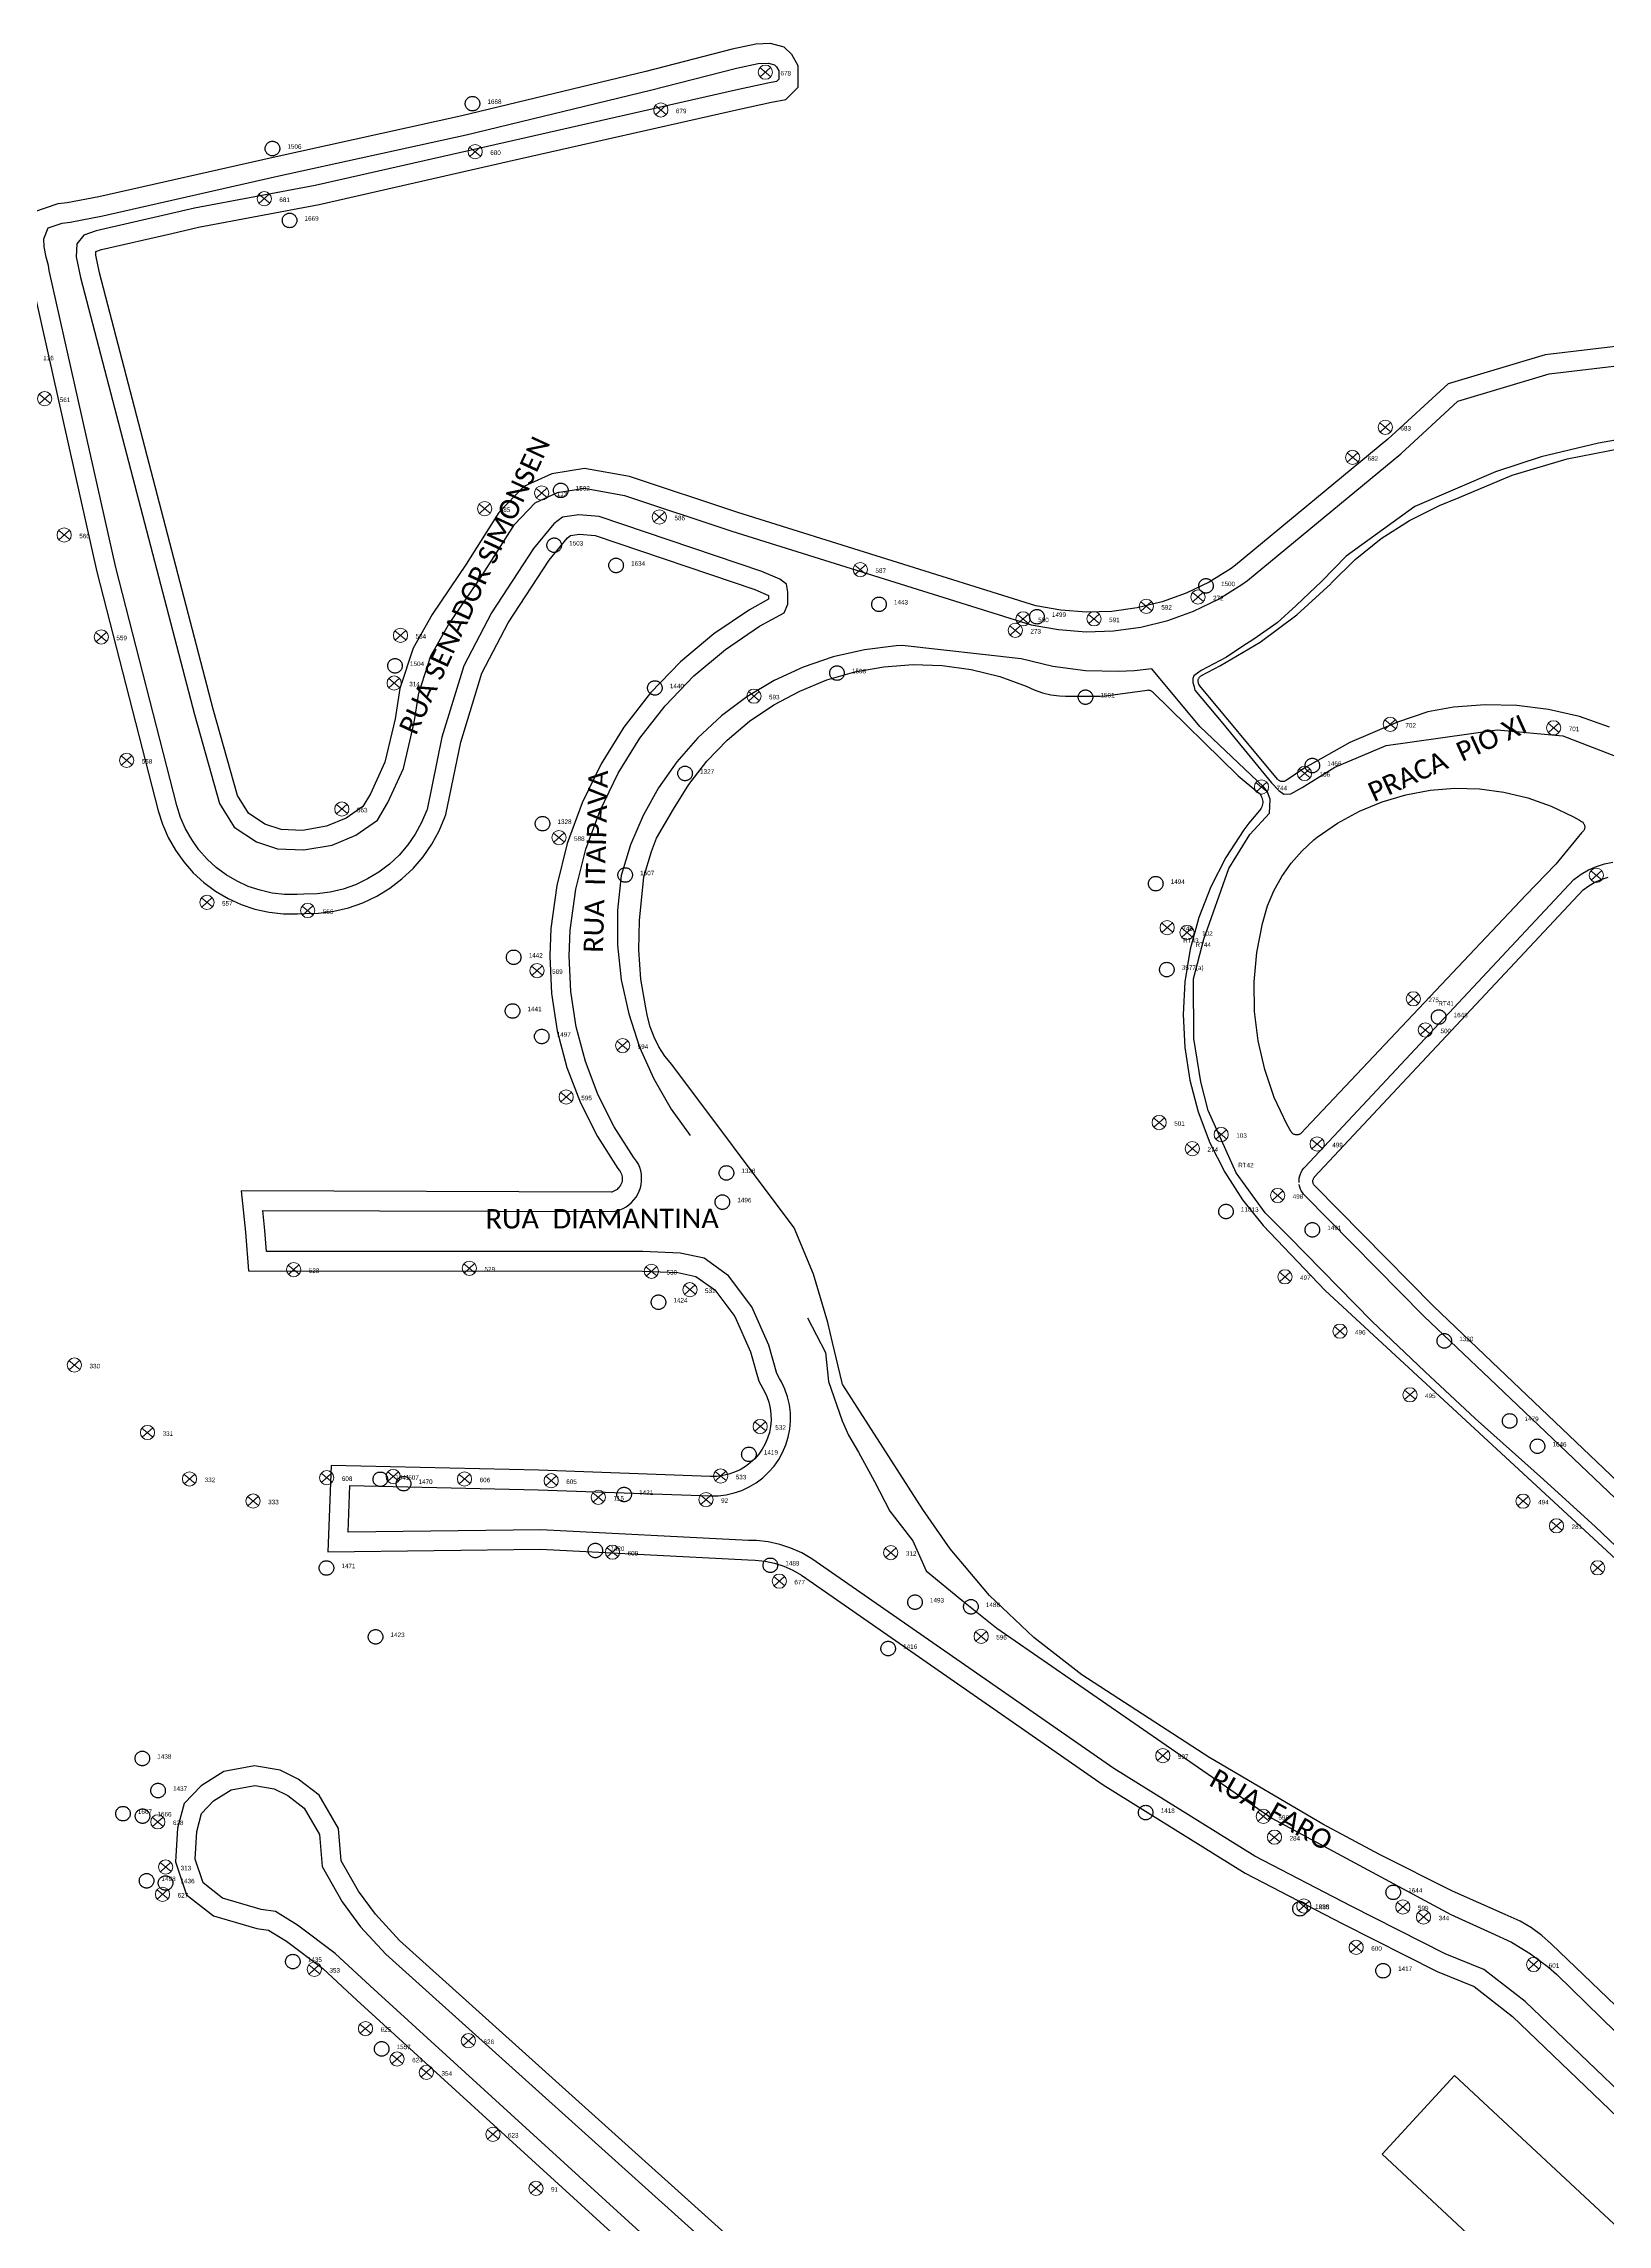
# Model space of a CAD drawing. Header units: millimetres. Extents: x 676447 to 689606, y 7455628 to 7463967.
# Drawn here: x 682592.5 to 682834, y 7459467.5 to 7459804.3 of the extents above; entities that cross this region are included whole.
import ezdxf

# ---------------------------------------------------------------- set-up
doc = ezdxf.new("R2010")
doc.units = ezdxf.units.MM
doc.header["$LTSCALE"] = 0.1
doc.header["$MEASUREMENT"] = 0
doc.linetypes.add('PHANTOM2', pattern=[1.25, 0.625, -0.125, 0.125, -0.125, 0.125, -0.125])
doc.layers.add('10.4-Postes', color=1, linetype='Continuous', lineweight=0)
for name, color, linetype in [('Caixas Subterrâneas', 5, 'Continuous'), ('LEGENDAS_INFRAESTRUTURAS', 7, 'Continuous'), ('MUB_AGLOMERADO', 7, 'Continuous'), ('MUB_MEIOFIO', 7, 'Continuous'), ('MUB_OBRA_ARTE', 7, 'Continuous'), ('MUB_QUADRAS', 7, 'Continuous'), ('MUB_SEGMENTO', 7, 'Continuous'), ('NOS_DE_INFRAESTRUTURA', 7, 'Continuous')]:
    doc.layers.add(name, color=color, linetype=linetype)
doc.styles.add('Legend', font='calibri.ttf')
doc.styles.get("Standard").update_dxf_attribs({"font": 'arial.ttf'})

# ---------------------------------------------------------------- blocks, each defined once
blk = doc.blocks.new('PTPT')
at = {"layer": '10.4-Postes', "color": 1, "linetype": 'PHANTOM2'}
for points in [[(-0.0000079, 0.0000104), (0.0000075, -0.000002)], [(0.000007, 0.0000109), (-0.0000074, -0.0000025)]]:
    blk.add_lwpolyline(points, dxfattribs=at)
at = {"layer": '10.4-Postes', "color": 1}
blk.add_circle((-0.0000002, 0.0000042), 0.00000987, dxfattribs=at)
blk = doc.blocks.new('MHMZ')
at = {"linetype": 'PHANTOM2'}
blk.add_circle((0, 0), 0.0000101, dxfattribs=at)

msp = doc.modelspace()

# ---------------------------------------------------------------- linework, layer by layer
at = {"layer": 'MUB_AGLOMERADO', "linetype": 'Continuous'}
msp.add_lwpolyline([(682836.21, 7459443.88), (682799.26, 7459478.37), (682810.42, 7459490.52), (682847.68, 7459455.84), (682836.21, 7459443.88)], dxfattribs=at)
at = {"layer": 'MUB_MEIOFIO', "linetype": 'Continuous'}
for points in [[(682855.3, 7459469.39), (682821.34, 7459501.93), (682814.95, 7459506.88), (682808.99, 7459509.31), (682794.46, 7459516.68), (682779.6, 7459524.37), (682757.82, 7459537.94), (682711.15, 7459570.29), (682709.58, 7459571.21), (682707.92, 7459571.96), (682706.2, 7459572.53), (682704.42, 7459572.92), (682702.62, 7459573.12), (682701.37, 7459573.15), (682669.3, 7459574.8), (682639.52, 7459574.41), (682639.8, 7459581.64), (682668.89, 7459580.98), (682695.43, 7459580.02), (682696.68, 7459580.04), (682697.93, 7459580.19), (682699.16, 7459580.48), (682700.34, 7459580.88), (682701.48, 7459581.41), (682702.56, 7459582.06), (682703.56, 7459582.81), (682704.48, 7459583.67), (682705.31, 7459584.62), (682706.03, 7459585.64), (682706.64, 7459586.74), (682707.13, 7459587.9), (682707.5, 7459589.1), (682707.74, 7459590.33), (682707.85, 7459591.58), (682707.83, 7459592.84), (682707.68, 7459594.08), (682707.4, 7459595.31), (682706.99, 7459596.5), (682706.46, 7459597.64), (682706.18, 7459598.13), (682705.73, 7459598.9), (682704.49, 7459603.29), (682701.86, 7459609.24), (682698.29, 7459613.99), (682694.5, 7459616.72), (682690.83, 7459617.52), (682685.03, 7459617.75), (682626.9, 7459617.79), (682626.64, 7459621.03), (682626.33, 7459624.11), (682680.46, 7459623.94), (682680.99, 7459624.04), (682681.5, 7459624.2), (682681.99, 7459624.41), (682682.46, 7459624.67), (682682.9, 7459624.97), (682683.3, 7459625.32), (682683.67, 7459625.72), (682683.99, 7459626.14), (682684.27, 7459626.6), (682684.49, 7459627.09), (682684.67, 7459627.59), (682684.79, 7459628.11), (682684.85, 7459628.65), (682684.86, 7459629.18), (682684.82, 7459629.71), (682684.71, 7459630.24), (682684.56, 7459630.75), (682684.35, 7459631.24), (682684.09, 7459631.71), (682683.78, 7459632.15), (682683.62, 7459632.35), (682680.63, 7459637), (682678.14, 7459641.93), (682676.18, 7459647.1), (682674.77, 7459652.45), (682673.93, 7459657.91), (682673.66, 7459663.44), (682673.83, 7459667.4), (682674.71, 7459673.71), (682676.25, 7459679.9), (682678.43, 7459685.89), (682681.22, 7459691.62), (682684.59, 7459697.03), (682688.51, 7459702.05), (682692.93, 7459706.64), (682697.81, 7459710.74), (682703.09, 7459714.31), (682706.88, 7459716.41), (682707.43, 7459717.72), (682707.43, 7459719.58), (682707.26, 7459720.82), (682706.2, 7459721.6), (682703.44, 7459722.78), (682678.32, 7459731.26), (682675.16, 7459731.55), (682672.65, 7459731.19), (682671.29, 7459730.12), (682668.14, 7459726.32), (682661.67, 7459716.39), (682657.37, 7459708.22), (682654, 7459697.19), (682651.71, 7459686.03), (682651.67, 7459685.91), (682650.88, 7459684.03), (682649.89, 7459682.23), (682648.73, 7459680.55), (682647.39, 7459678.99), (682645.9, 7459677.59), (682644.27, 7459676.35), (682642.52, 7459675.29), (682640.67, 7459674.41), (682638.74, 7459673.74), (682636.75, 7459673.27), (682634.72, 7459673.01), (682632.67, 7459672.96), (682631.63, 7459672.89), (682629.71, 7459672.9), (682627.8, 7459673.12), (682625.93, 7459673.54), (682624.1, 7459674.15), (682622.36, 7459674.95), (682620.7, 7459675.92), (682619.16, 7459677.07), (682617.74, 7459678.37), (682616.47, 7459679.81), (682615.36, 7459681.37), (682614.41, 7459683.04), (682613.65, 7459684.81), (682613.07, 7459686.64), (682603.64, 7459723.4), (682593.36, 7459769.24), (682593.26, 7459770.03), (682592.88, 7459771.3), (682592.56, 7459772.89), (682592.5, 7459774.14), (682593.2, 7459775.86), (682595.34, 7459776.59), (682596.57, 7459776.72), (682601.63, 7459777.69), (682628.6, 7459783.8), (682657.77, 7459790.23), (682686.25, 7459797.09), (682699.53, 7459800.49), (682702.88, 7459801.23), (682704.43, 7459801.28), (682705.37, 7459801.03), (682705.7, 7459800.72), (682706.05, 7459800.09), (682706.05, 7459799.33), (682706.05, 7459798.82), (682705.67, 7459798.44), (682704.33, 7459798.18), (682699.35, 7459797.12), (682663.76, 7459789.04), (682634.44, 7459782.39), (682615.78, 7459778.89), (682611.59, 7459777.9), (682600.59, 7459775.39), (682598.72, 7459774.71), (682597.6, 7459773.37), (682597.53, 7459771.35), (682598.18, 7459768.19), (682615.79, 7459700.71), (682619.65, 7459686.94), (682621.93, 7459683.28), (682625.35, 7459681.05), (682628.63, 7459679.96), (682632.66, 7459679.77), (682637.03, 7459680.53), (682640.69, 7459682.05), (682644.06, 7459684.38), (682645.63, 7459687.08), (682648.05, 7459692.35), (682649.72, 7459699.44), (682650.43, 7459704), (682652.31, 7459709.73), (682655.05, 7459714.55), (682660.28, 7459722.25), (682665.2, 7459730.02), (682668.42, 7459733.4), (682671.87, 7459734.95), (682676.02, 7459735.65), (682682.23, 7459734.52), (682698.81, 7459729), (682745.05, 7459714.55), (682749.24, 7459713.8), (682753.5, 7459713.48), (682757.76, 7459713.62), (682761.98, 7459714.2), (682766.12, 7459715.21), (682770.13, 7459716.66), (682773.97, 7459718.51), (682777.59, 7459720.76), (682778.45, 7459721.38), (682802.11, 7459740.96), (682810.94, 7459749.07), (682825.05, 7459753.3), (683081.87, 7459783.71)], [(682846.63, 7459745.07), (682832.64, 7459742.58), (682823.8, 7459740.48), (682816.73, 7459738.19), (682804.3, 7459732.79), (682793.67, 7459725.16), (682789.95, 7459721.29), (682785.98, 7459717.51), (682783.02, 7459714.87), (682779.4, 7459712.3), (682777.71, 7459711.25), (682775.18, 7459709.52), (682771.3, 7459707.51), (682770.17, 7459706.68), (682770.01, 7459706.26), (682770.01, 7459705.64), (682770.19, 7459704.96), (682770.31, 7459704.43), (682774.65, 7459699.28), (682782.13, 7459690.14), (682783.28, 7459688.95), (682784.04, 7459688.37), (682785.13, 7459688.46), (682786.89, 7459689.4), (682791.96, 7459692.58), (682799.85, 7459695.88), (682817, 7459698.34), (682827.13, 7459697.4), (682836.91, 7459693.63)], [(682839.62, 7459568.19), (682832.2, 7459575.26), (682824.17, 7459582.55), (682813.61, 7459591.99), (682805.86, 7459599.26), (682797.65, 7459607), (682784.85, 7459620.07), (682781.17, 7459623.75), (682776.72, 7459629.92), (682772.35, 7459639.56), (682771.23, 7459643.96), (682770.18, 7459650.64), (682770.11, 7459659.87), (682771.7, 7459666), (682775.57, 7459676.93), (682778.82, 7459682.16), (682781.82, 7459685.48), (682781.96, 7459687.54), (682781.53, 7459688.73), (682780.95, 7459689.45), (682771.07, 7459698.83), (682763.66, 7459707.74), (682760.98, 7459707.43), (682758.5, 7459707.31), (682753.43, 7459707.45), (682748.4, 7459708.12), (682743.47, 7459709.31), (682725.09, 7459711.33), (682724.17, 7459711.28), (682719.28, 7459710.69), (682714.47, 7459709.6), (682709.81, 7459708.01), (682705.34, 7459705.94), (682701.11, 7459703.41), (682697.17, 7459700.46), (682693.56, 7459697.11), (682690.32, 7459693.4), (682687.48, 7459689.38), (682685.08, 7459685.07), (682683.14, 7459680.55), (682681.69, 7459675.84), (682681.14, 7459670.48), (682681.15, 7459665.09), (682681.72, 7459659.72), (682682.86, 7459654.45), (682684.53, 7459649.33), (682686.74, 7459644.41), (682689.44, 7459639.74), (682692.37, 7459635.7)], [(682781.54, 7459671.17), (682782.52, 7459673.48), (682783.75, 7459675.67), (682785.19, 7459677.72), (682786.85, 7459679.61), (682788.69, 7459681.32), (682789.23, 7459681.76), (682792.37, 7459683.92), (682795.73, 7459685.74), (682799.25, 7459687.21), (682802.91, 7459688.29), (682806.66, 7459688.99), (682810.46, 7459689.29), (682814.28, 7459689.19), (682818.06, 7459688.7), (682821.77, 7459687.81), (682825.37, 7459686.53), (682828.81, 7459684.89), (682829.71, 7459684.39), (682830.06, 7459684.17), (682830.15, 7459684.11), (682830.23, 7459684.04), (682830.3, 7459683.97), (682830.36, 7459683.88), (682830.42, 7459683.79), (682830.46, 7459683.7), (682830.5, 7459683.6), (682830.52, 7459683.5), (682830.53, 7459683.4), (682830.54, 7459683.29), (682830.53, 7459683.19), (682830.51, 7459683.08), (682830.48, 7459682.98), (682830.44, 7459682.89), (682830.39, 7459682.8), (682830.33, 7459682.71), (682830.26, 7459682.63), (682830.05, 7459682.41), (682826.08, 7459677.58), (682821.45, 7459672.78), (682787.45, 7459636.83), (682786.8, 7459636.1), (682786.72, 7459636.02), (682786.64, 7459635.96), (682786.55, 7459635.9), (682786.46, 7459635.85), (682786.36, 7459635.81), (682786.26, 7459635.78), (682786.16, 7459635.77), (682786.05, 7459635.76), (682785.95, 7459635.77), (682785.85, 7459635.78), (682785.74, 7459635.81), (682785.65, 7459635.85), (682785.55, 7459635.89), (682785.46, 7459635.95), (682785.38, 7459636.02), (682785.31, 7459636.09), (682785.24, 7459636.17), (682785.19, 7459636.26), (682785.18, 7459636.27), (682784.51, 7459637.44), (682782.59, 7459641.57), (682781.11, 7459645.88), (682780.09, 7459650.32), (682779.54, 7459654.84), (682779.47, 7459659.39), (682779.87, 7459663.93), (682780.75, 7459668.4), (682781.54, 7459671.17)], [(682786.41, 7459628.44), (682786.41, 7459628.77), (682786.44, 7459629.08), (682786.52, 7459629.47), (682786.63, 7459629.75), (682786.72, 7459629.98), (682786.91, 7459630.32), (682787.15, 7459630.64), (682787.28, 7459630.77), (682828.85, 7459675.21), (682829.99, 7459676.04), (682831.14, 7459676.69), (682832.33, 7459677.22), (682833.59, 7459677.63), (682834.87, 7459677.9)], [(682875.13, 7459541.68), (682815.86, 7459598.08), (682805.7, 7459607.8), (682787.32, 7459626.39), (682787.11, 7459626.61), (682786.93, 7459626.87), (682786.75, 7459627.15), (682786.59, 7459627.54), (682786.5, 7459627.83), (682786.44, 7459628.13)], [(682710.5, 7459607.52), (682713.28, 7459602.17), (682713.74, 7459597.68), (682715.85, 7459591.62), (682716.82, 7459589.4), (682718.35, 7459586.76), (682720.85, 7459582.25), (682723.21, 7459577.67), (682726.75, 7459573.09), (682728.83, 7459568.44), (682734.32, 7459563.93), (682739.73, 7459559.62), (682782.22, 7459530.28), (682809.86, 7459515.39), (682816.07, 7459512.54), (682819.21, 7459511.09), (682822.18, 7459509.32), (682824.95, 7459507.25), (682826.22, 7459506.14), (682851.15, 7459481.77)], [(682777.36, 7459381.73), (682642.92, 7459504.36), (682637.54, 7459509.34), (682631.68, 7459513.73), (682628.28, 7459515.86), (682626.07, 7459516.18), (682620.13, 7459517.89), (682617.12, 7459520.25), (682615.9, 7459523.91), (682616.15, 7459528.22), (682616.88, 7459530.98), (682618.75, 7459532.93), (682621.43, 7459534.64), (682625.1, 7459535.29), (682628.11, 7459534.8), (682630.22, 7459533.75), (682632.74, 7459531.8), (682635.1, 7459527.73), (682635.51, 7459522.77), (682638.6, 7459517.32), (682641.45, 7459513.5), (682645.37, 7459509.25), (682781.91, 7459386.42)]]:
    msp.add_lwpolyline(points, dxfattribs=at)
at = {"layer": 'MUB_OBRA_ARTE', "linetype": 'Continuous'}
msp.add_lwpolyline([(682781.54, 7459671.17), (682782.52, 7459673.48), (682783.75, 7459675.67), (682785.19, 7459677.72), (682786.85, 7459679.61), (682788.69, 7459681.32), (682789.23, 7459681.76), (682792.37, 7459683.92), (682795.73, 7459685.74), (682799.25, 7459687.21), (682802.91, 7459688.29), (682806.66, 7459688.99), (682810.46, 7459689.29), (682814.28, 7459689.19), (682818.06, 7459688.7), (682821.77, 7459687.81), (682825.37, 7459686.53), (682828.81, 7459684.89), (682829.71, 7459684.39), (682830.06, 7459684.17), (682830.15, 7459684.11), (682830.23, 7459684.04), (682830.3, 7459683.97), (682830.36, 7459683.88), (682830.42, 7459683.79), (682830.46, 7459683.7), (682830.5, 7459683.6), (682830.52, 7459683.5), (682830.53, 7459683.4), (682830.54, 7459683.29), (682830.53, 7459683.19), (682830.51, 7459683.08), (682830.48, 7459682.98), (682830.44, 7459682.89), (682830.39, 7459682.8), (682830.33, 7459682.71), (682830.26, 7459682.63), (682830.05, 7459682.41), (682826.08, 7459677.58), (682821.45, 7459672.78), (682787.45, 7459636.83), (682786.8, 7459636.1), (682786.72, 7459636.02), (682786.64, 7459635.96), (682786.55, 7459635.9), (682786.46, 7459635.85), (682786.36, 7459635.81), (682786.26, 7459635.78), (682786.16, 7459635.77), (682786.05, 7459635.76), (682785.95, 7459635.77), (682785.85, 7459635.78), (682785.74, 7459635.81), (682785.65, 7459635.85), (682785.55, 7459635.89), (682785.46, 7459635.95), (682785.38, 7459636.02), (682785.31, 7459636.09), (682785.24, 7459636.17), (682785.19, 7459636.26), (682785.18, 7459636.27), (682784.51, 7459637.44), (682782.59, 7459641.57), (682781.11, 7459645.88), (682780.09, 7459650.32), (682779.54, 7459654.84), (682779.47, 7459659.39), (682779.87, 7459663.93), (682780.75, 7459668.4), (682781.54, 7459671.17)], dxfattribs=at)
at = {"layer": 'MUB_QUADRAS', "linetype": 'Continuous'}
for points in [[(683081.59, 7459786.7), (682824.44, 7459756.25), (682809.42, 7459751.75), (682800.14, 7459743.22), (682776.61, 7459723.75), (682775.92, 7459723.25), (682772.52, 7459721.14), (682768.97, 7459719.43), (682765.25, 7459718.08), (682761.42, 7459717.15), (682757.5, 7459716.61), (682753.56, 7459716.48), (682749.62, 7459716.78), (682745.76, 7459717.47), (682699.73, 7459731.86), (682682.98, 7459737.44), (682676.04, 7459738.69), (682671, 7459737.85), (682666.65, 7459735.9), (682662.82, 7459731.88), (682657.77, 7459723.9), (682652.51, 7459716.14), (682649.55, 7459710.95), (682647.5, 7459704.7), (682646.77, 7459700.02), (682645.2, 7459693.33), (682642.96, 7459688.46), (682641.8, 7459686.46), (682639.24, 7459684.7), (682636.19, 7459683.43), (682632.47, 7459682.78), (682629.18, 7459682.94), (682626.67, 7459683.78), (682624.13, 7459685.43), (682622.43, 7459688.16), (682618.69, 7459701.5), (682601.1, 7459768.87), (682600.54, 7459771.6), (682600.56, 7459772.19), (682601.44, 7459772.5), (682612.27, 7459774.98), (682616.4, 7459775.96), (682635.05, 7459779.45), (682664.42, 7459786.12), (682699.99, 7459794.19), (682704.92, 7459795.24), (682707.14, 7459795.66), (682709.05, 7459797.58), (682709.05, 7459799.33), (682709.05, 7459800.87), (682708.08, 7459802.6), (682706.86, 7459803.73), (682704.78, 7459804.29), (682702.51, 7459804.22), (682698.84, 7459803.41), (682685.53, 7459800), (682657.09, 7459793.16), (682627.94, 7459786.73), (682601.02, 7459780.63), (682596.13, 7459779.69), (682594.68, 7459779.54), (682590.94, 7459778.25)], [(682590.4, 7459768.73), (682600.72, 7459722.7), (682610.18, 7459685.81), (682610.83, 7459683.76), (682611.72, 7459681.7), (682612.83, 7459679.75), (682614.12, 7459677.94), (682615.6, 7459676.26), (682617.24, 7459674.75), (682619.04, 7459673.41), (682620.97, 7459672.28), (682622.99, 7459671.35), (682625.12, 7459670.64), (682627.3, 7459670.16), (682629.53, 7459669.9), (682631.72, 7459669.89), (682632.81, 7459669.96), (682634.95, 7459670.01), (682637.29, 7459670.31), (682639.58, 7459670.85), (682641.81, 7459671.63), (682643.94, 7459672.64), (682645.96, 7459673.86), (682647.84, 7459675.3), (682649.56, 7459676.91), (682651.11, 7459678.71), (682652.44, 7459680.65), (682653.58, 7459682.72), (682654.48, 7459684.85), (682654.61, 7459685.25), (682656.91, 7459696.44), (682660.16, 7459707.07), (682664.26, 7459714.87), (682670.56, 7459724.54), (682673.4, 7459727.96), (682673.88, 7459728.33), (682675.24, 7459728.53), (682677.69, 7459728.31), (682702.37, 7459719.98), (682704.43, 7459719.09), (682704.43, 7459718.48), (682701.52, 7459716.87), (682696, 7459713.14), (682690.88, 7459708.83), (682686.24, 7459704.02), (682682.13, 7459698.75), (682678.59, 7459693.07), (682675.66, 7459687.06), (682673.38, 7459680.78), (682671.76, 7459674.28), (682670.84, 7459667.67), (682670.66, 7459663.43), (682670.94, 7459657.61), (682671.83, 7459651.84), (682673.32, 7459646.18), (682675.39, 7459640.72), (682678.02, 7459635.51), (682681.18, 7459630.6), (682681.38, 7459630.35), (682681.54, 7459630.11), (682681.65, 7459629.92), (682681.73, 7459629.73), (682681.8, 7459629.51), (682681.84, 7459629.29), (682681.86, 7459629.09), (682681.85, 7459628.84), (682681.83, 7459628.61), (682681.79, 7459628.44), (682681.71, 7459628.21), (682681.61, 7459628), (682681.51, 7459627.83), (682681.37, 7459627.65), (682681.2, 7459627.47), (682681.06, 7459627.35), (682680.88, 7459627.23), (682680.67, 7459627.11), (682680.46, 7459627.02), (682680.26, 7459626.95), (682680.18, 7459626.94), (682623.01, 7459627.12), (682623.65, 7459620.75), (682624.13, 7459614.79), (682684.97, 7459614.75), (682690.45, 7459614.53), (682693.25, 7459613.92), (682696.17, 7459611.83), (682699.25, 7459607.71), (682701.66, 7459602.27), (682702.95, 7459597.72), (682703.58, 7459596.63), (682703.79, 7459596.26), (682704.2, 7459595.37), (682704.51, 7459594.48), (682704.72, 7459593.56), (682704.83, 7459592.63), (682704.85, 7459591.69), (682704.76, 7459590.75), (682704.59, 7459589.83), (682704.31, 7459588.93), (682703.94, 7459588.05), (682703.48, 7459587.24), (682702.95, 7459586.48), (682702.32, 7459585.76), (682701.63, 7459585.11), (682700.88, 7459584.55), (682700.07, 7459584.06), (682699.22, 7459583.67), (682698.33, 7459583.37), (682697.4, 7459583.15), (682696.48, 7459583.04), (682695.46, 7459583.02), (682668.98, 7459583.98), (682636.92, 7459584.71), (682636.39, 7459571.37), (682669.24, 7459571.8), (682701.26, 7459570.15), (682702.42, 7459570.12), (682703.93, 7459569.95), (682705.4, 7459569.63), (682706.83, 7459569.16), (682708.2, 7459568.54), (682709.53, 7459567.76), (682756.17, 7459535.43), (682778.11, 7459521.76), (682793.09, 7459514.01), (682807.74, 7459506.58), (682813.44, 7459504.26), (682819.38, 7459499.65), (682853.17, 7459467.27)], [(682771.1, 7459705.12), (682770.93, 7459705.36), (682770.89, 7459705.46), (682770.86, 7459705.56), (682770.83, 7459705.66), (682770.82, 7459705.76), (682770.82, 7459705.87), (682770.83, 7459705.97), (682770.85, 7459706.08), (682770.88, 7459706.18), (682770.92, 7459706.27), (682770.97, 7459706.36), (682771.04, 7459706.45), (682771.1, 7459706.53), (682771.18, 7459706.6), (682771.27, 7459706.66), (682771.36, 7459706.71), (682774.27, 7459708.24), (682780.38, 7459711.85), (682786.08, 7459716.09), (682791.3, 7459720.89), (682791.38, 7459720.97), (682795.07, 7459724.62), (682799.11, 7459727.86), (682803.47, 7459730.66), (682808.11, 7459732.98), (682811.12, 7459734.19), (682819.31, 7459737.63), (682827.8, 7459740.19), (682836.29, 7459741.81)], [(682685.52, 7459655.37), (682684.73, 7459659.82), (682684.41, 7459664.33), (682684.55, 7459668.86), (682685.19, 7459675.6), (682686.4, 7459679.51), (682687.16, 7459681.61), (682689.78, 7459686.06), (682692.17, 7459689.9), (682694.94, 7459693.47), (682698.08, 7459696.73), (682701.54, 7459699.64), (682705.29, 7459702.18), (682709.28, 7459704.31), (682713.47, 7459706.02), (682717.81, 7459707.27), (682722.27, 7459708.07), (682726.78, 7459708.39), (682731.3, 7459708.24), (682735.78, 7459707.62), (682740.18, 7459706.54), (682744.28, 7459705.06), (682745.5, 7459704.48), (682746.77, 7459704.04), (682748.08, 7459703.73), (682749.41, 7459703.56), (682750.35, 7459703.52), (682755.76, 7459703.53), (682756.49, 7459703.58), (682762.94, 7459704.47), (682763.05, 7459704.48), (682763.15, 7459704.47), (682763.25, 7459704.46), (682763.36, 7459704.43), (682763.45, 7459704.4), (682763.55, 7459704.35), (682763.64, 7459704.3), (682763.72, 7459704.23), (682763.76, 7459704.19), (682777.01, 7459691.2), (682780.06, 7459688.71), (682780.22, 7459688.57), (682780.36, 7459688.42), (682780.48, 7459688.25), (682780.58, 7459688.07), (682780.67, 7459687.87), (682780.73, 7459687.67), (682780.78, 7459687.47), (682780.8, 7459687.26), (682780.8, 7459687.05), (682780.77, 7459686.84), (682780.73, 7459686.64), (682780.66, 7459686.44), (682780.58, 7459686.25), (682780.47, 7459686.07), (682780.35, 7459685.9), (682780.32, 7459685.86), (682778.66, 7459683.92), (682777.88, 7459682.89), (682775.1, 7459678.63), (682772.77, 7459674.1), (682770.93, 7459669.36), (682769.6, 7459664.45), (682768.78, 7459659.43), (682768.5, 7459654.35), (682768.75, 7459649.27), (682769.53, 7459644.24), (682770.83, 7459639.32), (682772.63, 7459634.56), (682774.93, 7459630.02), (682777.68, 7459625.75), (682780.87, 7459621.78), (682790.45, 7459611.72), (682854.34, 7459552.69)], [(682834.34, 7459698.74), (682829.71, 7459700.36), (682824.94, 7459701.48), (682820.07, 7459702.1), (682815.17, 7459702.2), (682810.29, 7459701.8), (682806.31, 7459701.08), (682801.61, 7459699.52), (682794.25, 7459696.35), (682787.32, 7459692.47), (682784.42, 7459690.51), (682784.41, 7459690.51), (682784.32, 7459690.45), (682784.23, 7459690.41), (682784.13, 7459690.37), (682784.03, 7459690.35), (682783.92, 7459690.34), (682783.82, 7459690.34), (682783.72, 7459690.35), (682783.61, 7459690.37), (682783.51, 7459690.4), (682783.42, 7459690.44), (682783.33, 7459690.49), (682783.24, 7459690.55), (682783.16, 7459690.62), (682783.09, 7459690.7), (682771.1, 7459705.12)], [(682788.55, 7459628.55), (682788.55, 7459628.66), (682788.56, 7459628.76), (682788.58, 7459628.86), (682788.62, 7459628.96), (682788.66, 7459629.06), (682788.71, 7459629.15), (682788.77, 7459629.23), (682788.82, 7459629.28), (682830.27, 7459673.6), (682831.15, 7459674.24), (682832.1, 7459674.78), (682833.1, 7459675.22), (682834.14, 7459675.56)], [(682836.54, 7459500.14), (682825.42, 7459510.79), (682823.92, 7459512.15), (682822.29, 7459513.34), (682820.54, 7459514.36), (682818.7, 7459515.19), (682818.25, 7459515.36), (682810.09, 7459519.01), (682798.86, 7459524.63), (682790.06, 7459529.35), (682772.74, 7459539.52), (682772.65, 7459539.58), (682772.64, 7459539.58), (682752.88, 7459552.37), (682745.42, 7459558.14), (682738.61, 7459564.65), (682732.51, 7459571.85), (682728.27, 7459577.92), (682715.95, 7459597.16), (682715.9, 7459597.25), (682715.86, 7459597.35), (682715.83, 7459597.44), (682715.82, 7459597.46), (682714.32, 7459603.71), (682713.64, 7459606.82), (682711.42, 7459614.26), (682708.43, 7459621.43), (682689.5, 7459646.64), (682688.45, 7459647.95), (682687.53, 7459649.36), (682686.77, 7459650.86), (682686.17, 7459652.44), (682685.74, 7459654.06), (682685.52, 7459655.37)], [(682876.6, 7459543.23), (682817.34, 7459599.63), (682807.2, 7459609.33), (682788.84, 7459627.9), (682788.77, 7459627.97), (682788.71, 7459628.06), (682788.65, 7459628.15), (682788.61, 7459628.25), (682788.58, 7459628.35), (682788.56, 7459628.45), (682788.55, 7459628.55)], [(682783.82, 7459388.74), (682647.48, 7459511.39), (682643.76, 7459515.42), (682641.12, 7459518.96), (682638.44, 7459523.67), (682638.04, 7459528.65), (682635.04, 7459533.81), (682631.82, 7459536.3), (682629.04, 7459537.69), (682625.07, 7459538.34), (682620.33, 7459537.49), (682616.83, 7459535.27), (682614.18, 7459532.5), (682613.17, 7459528.69), (682612.88, 7459523.5), (682614.56, 7459518.44), (682618.74, 7459515.17), (682625.44, 7459513.24), (682627.22, 7459512.98), (682629.98, 7459511.25), (682635.62, 7459507.03), (682640.89, 7459502.15), (682775.34, 7459379.51)]]:
    msp.add_lwpolyline(points, dxfattribs=at)

# ---------------------------------------------------------------- block references
at = {"layer": 'Caixas Subterrâneas', "color": 40}
for p, xscale, yscale, zscale, rotation in [((682658.73, 7459795.02), 111319.4907932736, 111319.4907932736, 111319.4907932736, 359.3048164447608), ((682627.83, 7459788.09), 111319.4907932736, 111319.4907932736, 111319.4907932736, 359.3049318543699), ((682630.48, 7459776.99), 111319.4907932736, 111319.4907932736, 111319.4907932736, 359.3049184206881), ((682672.37, 7459735.3), 111319.4907932736, 111319.4907932736, 111319.4907932736, 359.3047463821311), ((682671.35, 7459726.83), 111319.4907932735, 111319.4907932735, 111319.4907932735, 359.3047476911239), ((682680.91, 7459723.71), 111319.4907932736, 111319.4907932736, 111319.4907932736, 359.3047103786863), ((682721.52, 7459717.71), 111319.4907932735, 111319.4907932735, 111319.4907932735, 359.304554081862), ((682772.04, 7459720.56), 111319.4907932736, 111319.4907932736, 111319.4907932736, 359.3043627708728), ((682745.92, 7459715.79), 111319.4907932736, 111319.4907932736, 111319.4907932736, 359.3044606862087), ((682646.76, 7459708.21), 111319.4907932736, 111319.4907932736, 111319.4907932736, 359.3048355450399), ((682686.9, 7459704.79), 111319.4907932736, 111319.4907932736, 111319.4907932736, 359.3046818155741), ((682715.03, 7459707.09), 111319.4907932736, 111319.4907932736, 111319.4907932736, 359.30457552388), ((682753.42, 7459703.37), 111319.4907932736, 111319.4907932736, 111319.4907932736, 359.3044283640264), ((682691.57, 7459691.59), 111319.4907932735, 111319.4907932735, 111319.4907932735, 359.3046600221706), ((682788.46, 7459692.81), 111319.4907932736, 111319.4907932736, 111319.4907932736, 359.3042918582321), ((682669.55, 7459683.83), 111319.4907932736, 111319.4907932736, 111319.4907932736, 359.3047414144824), ((682682.32, 7459675.91), 111319.4907932735, 111319.4907932735, 111319.4907932735, 359.3046904138048), ((682764.27, 7459674.57), 111319.4907932736, 111319.4907932736, 111319.4907932736, 359.3043783254927), ((682665.09, 7459663.2), 111319.4907932735, 111319.4907932735, 111319.4907932735, 359.3047520779831), ((682765.98, 7459661.3), 111319.4907932736, 111319.4907932736, 111319.4907932736, 359.3043677474728), ((682664.92, 7459654.91), 111319.4907932736, 111319.4907932736, 111319.4907932736, 359.3047502308095), ((682807.97, 7459653.97), 111319.4907932736, 111319.4907932736, 111319.4907932736, 359.3042058169924), ((682669.43, 7459650.97), 111319.4907932736, 111319.4907932736, 111319.4907932736, 359.3047318614145), ((682697.96, 7459629.9), 111319.4907932735, 111319.4907932735, 111319.4907932735, 359.3046169353933), ((682697.33, 7459625.39), 111319.4907932735, 111319.4907932735, 111319.4907932735, 359.3046179455094), ((682775.12, 7459623.94), 111319.4907932735, 111319.4907932735, 111319.4907932735, 359.3043216163694), ((682788.46, 7459621.11), 111319.4907932736, 111319.4907932736, 111319.4907932736, 359.3042699795077), ((682687.46, 7459609.93), 111319.4907932736, 111319.4907932736, 111319.4907932736, 359.3046507636793), ((682808.85, 7459603.96), 111319.4907932735, 111319.4907932735, 111319.4907932735, 359.3041872132959), ((682818.94, 7459591.6), 111319.4907932736, 111319.4907932736, 111319.4907932736, 359.3041450754647), ((682701.43, 7459586.44), 111319.4907932736, 111319.4907932736, 111319.4907932736, 359.3045904822001), ((682823.24, 7459587.69), 111319.4907932736, 111319.4907932736, 111319.4907932736, 359.30412749896), ((682644.49, 7459582.59), 111319.4907932736, 111319.4907932736, 111319.4907932736, 359.3048058951802), ((682648.08, 7459581.91), 111319.4907932735, 111319.4907932735, 111319.4907932735, 359.304792004583), ((682682.15, 7459580.24), 111319.4907932736, 111319.4907932736, 111319.4907932736, 359.3046619005833), ((682677.71, 7459571.59), 111319.4907932736, 111319.4907932736, 111319.4907932736, 359.3046761606307), ((682704.74, 7459569.31), 111319.4907932736, 111319.4907932736, 111319.4907932736, 359.3045726399873), ((682636.17, 7459568.89), 111319.4907932736, 111319.4907932736, 111319.4907932736, 359.3048333402336), ((682727.08, 7459563.61), 111319.4907932735, 111319.4907932735, 111319.4907932735, 359.3044859305118), ((682735.72, 7459562.9), 111319.4907932736, 111319.4907932736, 111319.4907932736, 359.3044528467597), ((682643.76, 7459558.26), 111319.4907932735, 111319.4907932735, 111319.4907932735, 359.3048012481099), ((682722.94, 7459556.45), 111319.4907932735, 111319.4907932735, 111319.4907932735, 359.3044994996676), ((682607.73, 7459539.48), 111319.4907932735, 111319.4907932735, 111319.4907932735, 359.3049325767624), ((682610.16, 7459534.52), 111319.4907932736, 111319.4907932736, 111319.4907932736, 359.3049218294788), ((682604.74, 7459530.95), 111319.4907932735, 111319.4907932735, 111319.4907932735, 359.3049413732335), ((682607.76, 7459530.57), 111319.4907932736, 111319.4907932736, 111319.4907932736, 359.3049297537829), ((682762.72, 7459531.12), 111319.4907932735, 111319.4907932735, 111319.4907932735, 359.3043404608982), ((682608.39, 7459520.59), 111319.4907932736, 111319.4907932736, 111319.4907932736, 359.3049243076848), ((682611.32, 7459520.24), 111319.4907932736, 111319.4907932736, 111319.4907932736, 359.3049130639473), ((682800.96, 7459518.8), 111319.4907932735, 111319.4907932735, 111319.4907932735, 359.3041912463671), ((682786.56, 7459516.27), 111319.4907932736, 111319.4907932736, 111319.4907932736, 359.30424523475), ((682630.98, 7459508.11), 111319.4907932736, 111319.4907932736, 111319.4907932736, 359.3048345752017), ((682799.39, 7459506.7), 111319.4907932736, 111319.4907932736, 111319.4907932736, 359.3041935369591), ((682644.7, 7459494.63), 111319.4907932735, 111319.4907932735, 111319.4907932735, 359.3047782781535)]:
    msp.add_blockref('MHMZ', p, dxfattribs=dict(at, xscale=xscale, yscale=yscale, zscale=zscale, rotation=rotation))
at = {"layer": 'NOS_DE_INFRAESTRUTURA', "color": 1}
for p, xscale, yscale, zscale, rotation in [((682703.99, 7459799.41), 111319.4907932735, 111319.4907932735, 111319.4907932735, 359.304645634599), ((682687.84, 7459793.58), 111319.4907932736, 111319.4907932736, 111319.4907932736, 359.3047053055573), ((682659.16, 7459787.14), 111319.4907932736, 111319.4907932736, 111319.4907932736, 359.3048124108814), ((682626.58, 7459779.87), 111319.4907932736, 111319.4907932736, 111319.4907932736, 359.3049341297095), ((682592.66, 7459748.98), 111319.4907932735, 111319.4907932735, 111319.4907932735, 359.3050537356453), ((682799.75, 7459744.58), 111319.4907932736, 111319.4907932736, 111319.4907932736, 359.3042646971971), ((682794.69, 7459739.92), 111319.4907932735, 111319.4907932735, 111319.4907932735, 359.3042825274268), ((682669.43, 7459734.43), 111319.4907932736, 111319.4907932736, 111319.4907932736, 359.3047573075582), ((682660.63, 7459732.01), 111319.4907932736, 111319.4907932736, 111319.4907932736, 359.3047900215861), ((682687.61, 7459730.72), 111319.4907932736, 111319.4907932736, 111319.4907932736, 359.3046870242926), ((682595.68, 7459727.94), 111319.4907932735, 111319.4907932735, 111319.4907932735, 359.3050358342718), ((682718.66, 7459722.6), 111319.4907932735, 111319.4907932735, 111319.4907932735, 359.3045664462796), ((682770.81, 7459718.36), 111319.4907932735, 111319.4907932735, 111319.4907932735, 359.304366781756), ((682743.8, 7459714.99), 111319.4907932735, 111319.4907932735, 111319.4907932735, 359.3044684835992), ((682754.76, 7459714.99), 111319.4907932736, 111319.4907932736, 111319.4907932736, 359.3044267907886), ((682762.82, 7459716.93), 111319.4907932736, 111319.4907932736, 111319.4907932736, 359.3043967249372), ((682601.41, 7459712.2), 111319.4907932736, 111319.4907932736, 111319.4907932736, 359.305009247707), ((682647.62, 7459712.45), 111319.4907932735, 111319.4907932735, 111319.4907932735, 359.3048335466406), ((682742.6, 7459713.23), 111319.4907932736, 111319.4907932736, 111319.4907932736, 359.30447252574), ((682646.65, 7459705.08), 111319.4907932736, 111319.4907932736, 111319.4907932736, 359.3048350013453), ((682702.22, 7459703.06), 111319.4907932735, 111319.4907932735, 111319.4907932735, 359.3046230290502), ((682800.52, 7459698.7), 111319.4907932735, 111319.4907932735, 111319.4907932735, 359.3042477699254), ((682825.75, 7459698.16), 111319.4907932736, 111319.4907932736, 111319.4907932736, 359.3041516537843), ((682605.32, 7459693.14), 111319.4907932735, 111319.4907932735, 111319.4907932735, 359.3049885634298), ((682787.27, 7459691.12), 111319.4907932735, 111319.4907932735, 111319.4907932735, 359.3042958594833), ((682780.62, 7459689.03), 111319.4907932736, 111319.4907932736, 111319.4907932736, 359.3043205128922), ((682638.57, 7459685.62), 111319.4907932736, 111319.4907932736, 111319.4907932736, 359.3048597969784), ((682672.1, 7459681.22), 111319.4907932736, 111319.4907932736, 111319.4907932736, 359.3047309349269), ((682832.36, 7459675.4), 111319.4907932736, 111319.4907932736, 111319.4907932736, 359.304119586413), ((682617.73, 7459671.21), 111319.4907932736, 111319.4907932736, 111319.4907932736, 359.3049346815723), ((682633.3, 7459669.95), 111319.4907932736, 111319.4907932736, 111319.4907932736, 359.304875059887), ((682766.06, 7459667.31), 111319.4907932735, 111319.4907932735, 111319.4907932735, 359.3043692860443), ((682769.11, 7459666.56), 111319.4907932736, 111319.4907932736, 111319.4907932736, 359.3043574683314), ((682668.72, 7459660.67), 111319.4907932736, 111319.4907932736, 111319.4907932736, 359.3047375075587), ((682804.07, 7459656.31), 111319.4907932736, 111319.4907932736, 111319.4907932736, 359.3042213479544), ((682805.94, 7459651.51), 111319.4907932736, 111319.4907932736, 111319.4907932736, 359.3042127856112), ((682681.93, 7459649.1), 111319.4907932736, 111319.4907932736, 111319.4907932736, 359.3046837404937), ((682673.22, 7459641.16), 111319.4907932736, 111319.4907932736, 111319.4907932736, 359.3047144522234), ((682764.82, 7459637.21), 111319.4907932736, 111319.4907932736, 111319.4907932736, 359.3043648133456), ((682769.94, 7459633.18), 111319.4907932736, 111319.4907932736, 111319.4907932736, 359.3043441040618), ((682774.4, 7459635.37), 111319.4907932736, 111319.4907932736, 111319.4907932736, 359.3043278285317), ((682789.22, 7459633.9), 111319.4907932736, 111319.4907932736, 111319.4907932736, 359.3042710179316), ((682783.11, 7459625.95), 111319.4907932736, 111319.4907932736, 111319.4907932736, 359.3042918350749), ((682631.13, 7459614.5), 111319.4907932735, 111319.4907932735, 111319.4907932735, 359.3048664214959), ((682658.27, 7459614.71), 111319.4907932736, 111319.4907932736, 111319.4907932736, 359.3047632677244), ((682686.39, 7459614.24), 111319.4907932736, 111319.4907932736, 111319.4907932736, 359.3046561597958), ((682784.25, 7459613.39), 111319.4907932736, 111319.4907932736, 111319.4907932736, 359.3042836705243), ((682692.33, 7459611.39), 111319.4907932736, 111319.4907932736, 111319.4907932736, 359.3046326872843), ((682792.74, 7459604.99), 111319.4907932736, 111319.4907932736, 111319.4907932736, 359.304248783961), ((682597.26, 7459599.76), 111319.4907932736, 111319.4907932736, 111319.4907932736, 359.3049907539936), ((682803.55, 7459595.17), 111319.4907932736, 111319.4907932736, 111319.4907932736, 359.3042046730129), ((682608.54, 7459589.34), 111319.4907932736, 111319.4907932736, 111319.4907932736, 359.3049446947264), ((682703.19, 7459590.28), 111319.4907932735, 111319.4907932735, 111319.4907932735, 359.3045849577699), ((682636.23, 7459582.36), 111319.4907932736, 111319.4907932736, 111319.4907932736, 359.3048372505912), ((682646.5, 7459582.55), 111319.4907932736, 111319.4907932736, 111319.4907932736, 359.3047982177936), ((682697.08, 7459582.62), 111319.4907932736, 111319.4907932736, 111319.4907932736, 359.3046058337575), ((682615.04, 7459582.18), 111319.4907932736, 111319.4907932736, 111319.4907932736, 359.3049177961602), ((682657.52, 7459582.17), 111319.4907932735, 111319.4907932735, 111319.4907932735, 359.304756184912), ((682670.9, 7459581.9), 111319.4907932736, 111319.4907932736, 111319.4907932736, 359.3047052074759), ((682678.18, 7459579.35), 111319.4907932736, 111319.4907932736, 111319.4907932736, 359.3046767493521), ((682694.82, 7459578.99), 111319.4907932736, 111319.4907932736, 111319.4907932736, 359.3046133229368), ((682624.86, 7459578.76), 111319.4907932736, 111319.4907932736, 111319.4907932736, 359.3048793900758), ((682821.03, 7459578.75), 111319.4907932735, 111319.4907932735, 111319.4907932735, 359.3041331768442), ((682826.19, 7459574.94), 111319.4907932735, 111319.4907932735, 111319.4907932735, 359.3041123995405), ((682680.38, 7459570.86), 111319.4907932736, 111319.4907932736, 111319.4907932736, 359.3046657857612), ((682723.36, 7459570.8), 111319.4907932736, 111319.4907932736, 111319.4907932736, 359.304502286741), ((682706.14, 7459566.39), 111319.4907932736, 111319.4907932736, 111319.4907932736, 359.3045664245666), ((682832.55, 7459568.45), 111319.4907932736, 111319.4907932736, 111319.4907932736, 359.304086236068), ((682737.32, 7459557.87), 111319.4907932736, 111319.4907932736, 111319.4907932736, 359.3044452355521), ((682765.38, 7459539.44), 111319.4907932736, 111319.4907932736, 111319.4907932736, 359.3043328992776), ((682610.14, 7459529.22), 111319.4907932736, 111319.4907932736, 111319.4907932736, 359.3049202997447), ((682780.91, 7459530.06), 111319.4907932736, 111319.4907932736, 111319.4907932736, 359.3042709482864), ((682782.63, 7459526.85), 111319.4907932735, 111319.4907932735, 111319.4907932735, 359.3042634080777), ((682611.34, 7459522.24), 111319.4907932736, 111319.4907932736, 111319.4907932736, 359.3049135783764), ((682610.87, 7459518.03), 111319.4907932736, 111319.4907932736, 111319.4907932736, 359.3049140992537), ((682787.16, 7459516.24), 111319.4907932736, 111319.4907932736, 111319.4907932736, 359.3042429494155), ((682802.46, 7459516.07), 111319.4907932735, 111319.4907932735, 111319.4907932735, 359.3041847100826), ((682805.65, 7459514.52), 111319.4907932735, 111319.4907932735, 111319.4907932735, 359.3041720970883), ((682795.25, 7459509.83), 111319.4907932736, 111319.4907932736, 111319.4907932736, 359.3042102352958), ((682634.32, 7459506.45), 111319.4907932735, 111319.4907932735, 111319.4907932735, 359.3048213564894), ((682822.66, 7459507.19), 111319.4907932736, 111319.4907932736, 111319.4907932736, 359.3041051662951), ((682642.22, 7459497.3), 111319.4907932735, 111319.4907932735, 111319.4907932735, 359.3047885338478), ((682658.12, 7459495.42), 111319.4907932736, 111319.4907932736, 111319.4907932736, 359.3047274747207), ((682647.1, 7459492.59), 111319.4907932736, 111319.4907932736, 111319.4907932736, 359.3047685129091), ((682651.63, 7459490.53), 111319.4907932736, 111319.4907932736, 111319.4907932736, 359.3047506772813), ((682661.9, 7459480.97), 111319.4907932736, 111319.4907932736, 111319.4907932736, 359.3047086907831), ((682668.55, 7459472.62), 111319.4907932736, 111319.4907932736, 111319.4907932736, 359.3046808519838)]:
    msp.add_blockref('PTPT', p, dxfattribs=dict(at, xscale=xscale, yscale=yscale, zscale=zscale, rotation=rotation))

# ---------------------------------------------------------------- texts
at = {"layer": 'LEGENDAS_INFRAESTRUTURAS', "color": 1}
for s, rotation, p in [('678', 359.3046, (682706.3, 7459799.38)), ('679', 359.3047, (682690.15, 7459793.55)), ('680', 359.3048, (682661.47, 7459787.11)), ('681', 359.3049, (682628.89, 7459779.84)), ('116', 359.3051, (682592.42, 7459755.41)), ('561', 359.305, (682594.97, 7459748.95)), ('683', 359.3043, (682802.06, 7459744.55)), ('682', 359.3043, (682797, 7459739.89)), ('585', 359.3048, (682662.94, 7459731.98)), ('113', 359.3047, (682671.74, 7459734.4)), ('586', 359.3047, (682689.92, 7459730.69)), ('560', 359.305, (682597.99, 7459727.91)), ('587', 359.3046, (682720.97, 7459722.57)), ('272', 359.3044, (682773.12, 7459718.33)), ('590', 359.3045, (682746.11, 7459714.96)), ('591', 359.3044, (682757.07, 7459714.96)), ('592', 359.3044, (682765.13, 7459716.9)), ('559', 359.305, (682603.72, 7459712.17)), ('584', 359.3048, (682649.93, 7459712.43)), ('273', 359.3045, (682744.91, 7459713.2)), ('314', 359.3048, (682648.96, 7459705.05)), ('593', 359.3046, (682704.53, 7459703.04)), ('702', 359.3042, (682802.83, 7459698.67)), ('701', 359.3041, (682828.06, 7459698.13)), ('558', 359.305, (682607.63, 7459693.12)), ('106', 359.3043, (682789.58, 7459691.1)), ('744', 359.3043, (682782.93, 7459689)), ('563', 359.3049, (682640.88, 7459685.59)), ('588', 359.3047, (682674.41, 7459681.2)), ('557', 359.3049, (682620.04, 7459671.18)), ('556', 359.3049, (682635.61, 7459669.92)), ('745', 359.3044, (682768.37, 7459667.29)), ('RT43', 359.3044, (682768.5, 7459665.47)), ('RT44', 359.3044, (682770.4, 7459664.81)), ('102', 359.3043, (682771.42, 7459666.53)), ('589', 359.3047, (682671.03, 7459660.65)), ('275', 359.3042, (682806.38, 7459656.28)), ('RT41', 359.3042, (682807.92, 7459655.75)), ('500', 359.3042, (682808.25, 7459651.48)), ('594', 359.3047, (682684.24, 7459649.07)), ('595', 359.3047, (682675.53, 7459641.13)), ('501', 359.3044, (682767.13, 7459637.18)), ('103', 359.3043, (682776.71, 7459635.34)), ('499', 359.3043, (682791.53, 7459633.87)), ('274', 359.3043, (682772.25, 7459633.15)), ('RT42', 359.3043, (682777, 7459630.77)), ('498', 359.3043, (682785.42, 7459625.92)), ('528', 359.3049, (682633.44, 7459614.47)), ('529', 359.3048, (682660.58, 7459614.68)), ('530', 359.3046, (682688.7, 7459614.21)), ('531', 359.3046, (682694.64, 7459611.36)), ('497', 359.3043, (682786.56, 7459613.37)), ('496', 359.3042, (682795.05, 7459604.96)), ('330', 359.305, (682599.57, 7459599.73)), ('495', 359.3042, (682805.86, 7459595.14)), ('532', 359.3046, (682705.5, 7459590.25)), ('331', 359.3049, (682610.85, 7459589.31)), ('332', 359.3049, (682617.35, 7459582.16)), ('608', 359.3048, (682638.54, 7459582.34)), ('607', 359.3048, (682648.81, 7459582.52)), ('606', 359.3047, (682659.83, 7459582.14)), ('605', 359.3047, (682673.21, 7459581.87)), ('533', 359.3046, (682699.39, 7459582.59)), ('333', 359.3049, (682627.17, 7459578.74)), ('115', 359.3047, (682680.49, 7459579.32)), ('92', 359.3046, (682697.13, 7459578.96)), ('494', 359.3041, (682823.34, 7459578.72)), ('281', 359.3041, (682828.5, 7459574.91)), ('609', 359.3047, (682682.69, 7459570.83)), ('312', 359.3045, (682725.67, 7459570.78)), ('677', 359.3046, (682708.45, 7459566.37)), ('596', 359.3044, (682739.63, 7459557.85)), ('597', 359.3043, (682767.69, 7459539.41)), ('598', 359.3043, (682783.22, 7459530.03)), ('628', 359.3049, (682612.45, 7459529.2)), ('284', 359.3043, (682784.94, 7459526.82)), ('313', 359.3049, (682613.65, 7459522.21)), ('627', 359.3049, (682613.18, 7459518)), ('285', 359.3042, (682789.47, 7459516.21)), ('599', 359.3042, (682804.77, 7459516.04)), ('344', 359.3042, (682807.96, 7459514.49)), ('600', 359.3042, (682797.56, 7459509.8)), ('353', 359.3048, (682636.63, 7459506.42)), ('601', 359.3041, (682824.97, 7459507.16)), ('625', 359.3048, (682644.53, 7459497.27)), ('624', 359.3048, (682649.41, 7459492.56)), ('626', 359.3047, (682660.43, 7459495.39)), ('354', 359.3047, (682653.94, 7459490.5)), ('623', 359.3047, (682664.21, 7459480.95)), ('91', 359.3047, (682670.86, 7459472.59))]:
    msp.add_text(s, height=0.7, rotation=rotation, dxfattribs=at).set_placement(p)
at = {"layer": 'LEGENDAS_INFRAESTRUTURAS', "color": 5}
for s, rotation, p in [('1668', 359.3048, (682661.04, 7459794.99)), ('1506', 359.3049, (682630.14, 7459788.06)), ('1669', 359.3049, (682632.79, 7459776.96)), ('1502', 359.3047, (682674.68, 7459735.28)), ('1503', 359.3047, (682673.66, 7459726.8)), ('1634', 359.3047, (682683.22, 7459723.68)), ('1500', 359.3044, (682774.35, 7459720.53)), ('1443', 359.3045, (682723.83, 7459717.69)), ('1499', 359.3045, (682748.23, 7459715.77)), ('1504', 359.3048, (682649.07, 7459708.18)), ('1440', 359.3047, (682689.21, 7459704.76)), ('1508', 359.3046, (682717.34, 7459707.06)), ('1501', 359.3044, (682755.73, 7459703.34)), ('1327', 359.3047, (682693.88, 7459691.56)), ('1466', 359.3043, (682790.77, 7459692.78)), ('1328', 359.3047, (682671.86, 7459683.8)), ('1507', 359.3047, (682684.63, 7459675.88)), ('1494', 359.3044, (682766.58, 7459674.54)), ('1442', 359.3047, (682667.4, 7459663.17)), ('3577(a)', 359.3044, (682768.29, 7459661.27)), ('1441', 359.3047, (682667.23, 7459654.88)), ('1648', 359.3042, (682810.28, 7459653.94)), ('1497', 359.3047, (682671.74, 7459650.94)), ('1326', 359.3046, (682700.26, 7459629.88)), ('1496', 359.3046, (682699.64, 7459625.37)), ('11013', 359.3043, (682777.43, 7459623.92)), ('1491', 359.3043, (682790.77, 7459621.08)), ('1424', 359.3046, (682689.77, 7459609.9)), ('1320', 359.3042, (682811.16, 7459603.93)), ('1479', 359.3041, (682821.24, 7459591.58)), ('1646', 359.3041, (682825.55, 7459587.66)), ('1419', 359.3046, (682703.74, 7459586.41)), ('1641', 359.3048, (682646.8, 7459582.56)), ('1470', 359.3048, (682650.39, 7459581.89)), ('1421', 359.3047, (682684.46, 7459580.21)), ('1420', 359.3047, (682680.02, 7459571.56)), ('1471', 359.3048, (682638.48, 7459568.87)), ('1489', 359.3046, (682707.05, 7459569.29)), ('1493', 359.3045, (682729.39, 7459563.58)), ('1488', 359.3044, (682738.03, 7459562.87)), ('1423', 359.3048, (682646.07, 7459558.24)), ('1416', 359.3045, (682725.25, 7459556.42)), ('1438', 359.3049, (682610.04, 7459539.45)), ('1437', 359.3049, (682612.47, 7459534.49)), ('1667', 359.3049, (682607.04, 7459530.93)), ('1666', 359.3049, (682610.07, 7459530.54)), ('1418', 359.3043, (682765.03, 7459531.09)), ('1498', 359.3049, (682610.7, 7459520.56)), ('1436', 359.3049, (682613.63, 7459520.22)), ('1638', 359.3042, (682788.87, 7459516.25)), ('1644', 359.3042, (682803.27, 7459518.77)), ('1435', 359.3048, (682633.29, 7459508.08)), ('1417', 359.3042, (682801.7, 7459506.67)), ('1557', 359.3048, (682647.01, 7459494.6))]:
    msp.add_text(s, height=0.7, rotation=rotation, dxfattribs=at).set_placement(p)
at = {"layer": 'MUB_SEGMENTO', "color": 253, "style": 'Legend'}
for s, rotation, p in [('RUA SENADOR SIMONSEN', 65.3126, (682649.98, 7459697.34)), ('PRACA  PIO XI', 24.5225, (682797.96, 7459687.14)), ('RUA  ITAIPAVA', 88.4108, (682678.88, 7459663.86)), ('RUA  DIAMANTINA', 0.1162, (682660.76, 7459621.31)), ('RUA  FARO', 330.3746, (682772.31, 7459535.42))]:
    msp.add_text(s, height=3, rotation=rotation, dxfattribs=at).set_placement(p)

doc.saveas('drawing.dxf')
